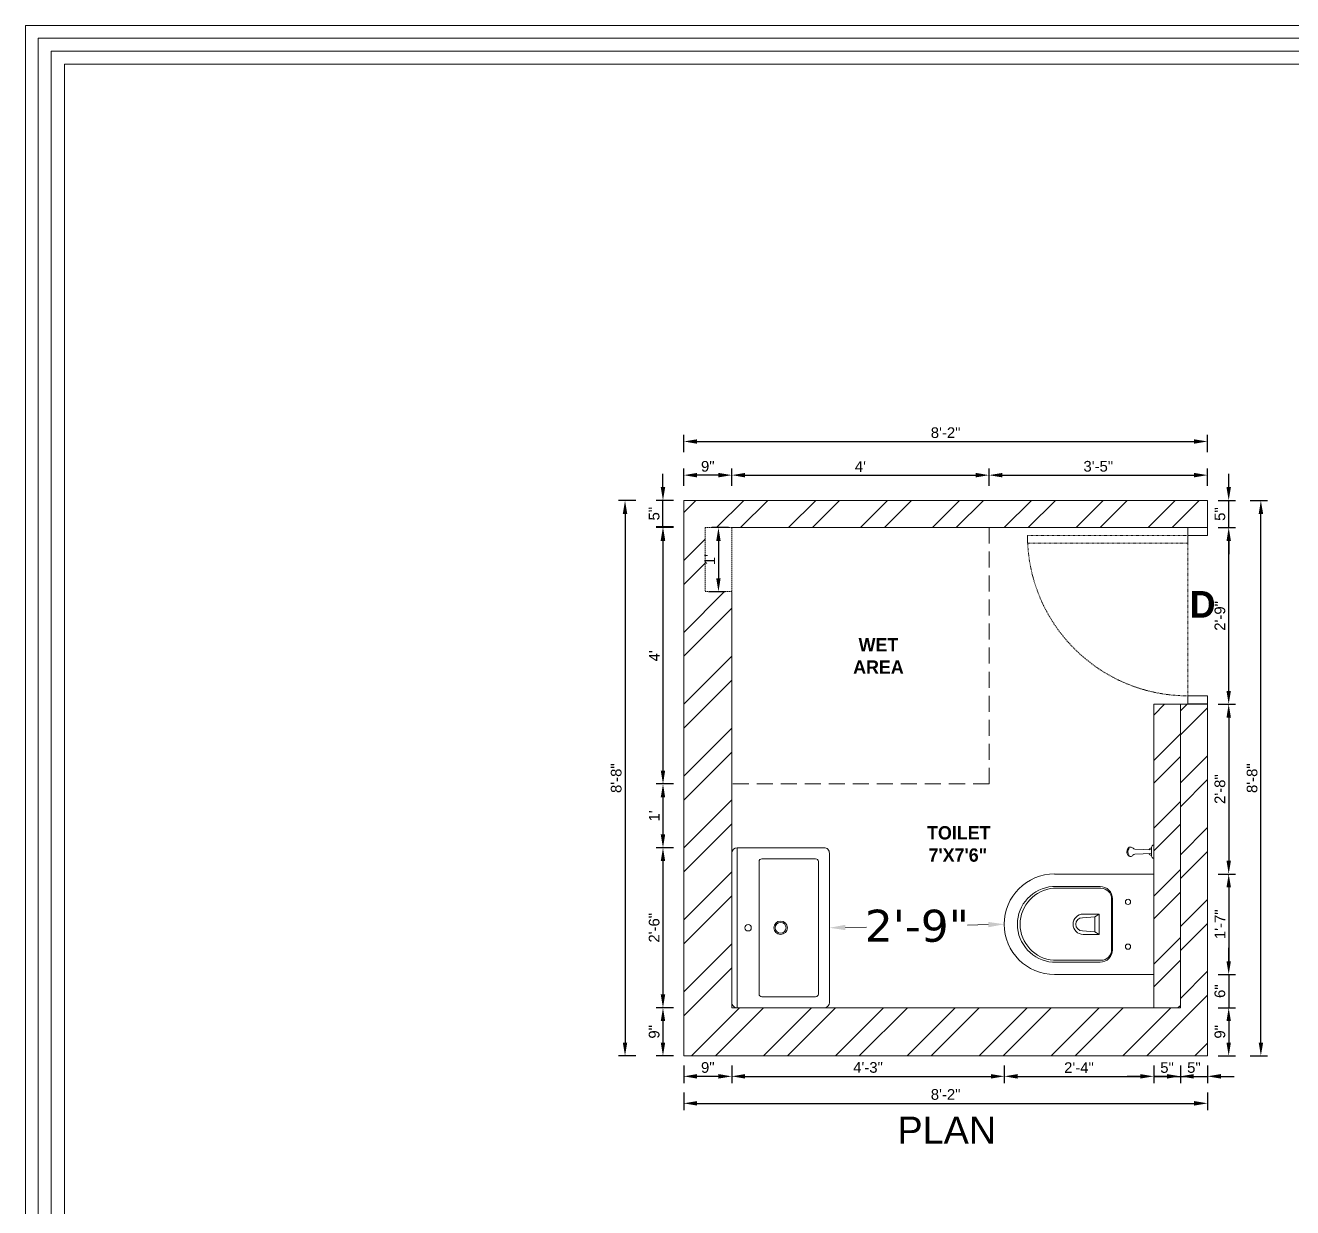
# Model space of a CAD drawing. Header units: inches. Extents: x 213 to 17763, y -4830 to 1802.
# Drawn here: x 5240.8 to 5478.2, y 1192.2 to 1413.7 of the extents above; entities that cross this region are included whole.
import ezdxf

# ---------------------------------------------------------------- set-up
doc = ezdxf.new("R2010")
doc.units = ezdxf.units.IN
doc.header["$MEASUREMENT"] = 0
for name, pattern in [('ACAD_ISO02W100', [15, 12, -3]), ('AUDIT_D_060311083008-3', [0]), ('Center23.23', [1.798, 1, -0.043, 0.712, -0.043]), ('DASHED2', [0.375, 0.25, -0.125]), ('HIDDEN', [0.375, 0.25, -0.125])]:
    doc.linetypes.add(name, pattern=pattern)
for name, color, linetype in [('.', 30, 'Continuous'), ('A-DOOR', 251, 'AUDIT_D_060311083008-3'), ('A-Door-Frame', 1, 'Continuous'), ('A-Door-Swing', 8, 'HIDDEN'), ('PDF2_0', 7, 'Continuous'), ('PDF3_Text', 1, 'Continuous'), ('zas_Inferred_dashed_lines', 7, 'Continuous')]:
    doc.layers.add(name, color=color, linetype=linetype)
doc.layers.add('A- FURNITURE', color=8, linetype='Continuous', lineweight=9)
doc.layers.add('PDF2_MK. KITCHEN ESSENTAILS', color=7, linetype='Continuous', true_color=0x767676)
doc.layers.add('PDF3_0', color=7, linetype='Continuous', true_color=0x929498)
doc.styles.add('Annotative', font='arial.ttf')
doc.styles.add('b.k', font='verdana.ttf')
doc.styles.add('PDF Arial', font='arial.ttf')
doc.styles.get("Standard").update_dxf_attribs({"font": 'arial.ttf'})
doc.dimstyles.new('ISO-25', dxfattribs={"dimtxt": 4.5, "dimasz": 2.5, "dimexe": 1.25, "dimexo": 0.625, "dimtad": 1, "dimdec": 0, "dimlunit": 4, "dimtxsty": 'Standard', "dimcen": 2.5, "dimadec": 0, "dimazin": 0, "dimtfac": 1, "dimtdec": 0, "dimtmove": 0, "dimatfit": 3, "dimfxl": 1, "dimarcsym": 0})
doc.dimstyles.new('STANDARD$0', dxfattribs={"dimscale": 0, "dimtxt": 6, "dimasz": 3, "dimexe": 2, "dimexo": 2, "dimgap": 0, "dimtad": 0, "dimtih": 1, "dimtoh": 1, "dimdec": 1, "dimzin": 0, "dimdsep": 46, "dimlunit": 4, "dimtxsty": 'b.k', "dimcen": 2.5, "dimclrd": 256, "dimclre": 256, "dimclrt": 256, "dimadec": 0, "dimazin": 0, "dimtfac": 1, "dimtdec": 1, "dimtofl": 0, "dimtmove": 2, "dimatfit": 2, "dimfxl": 1, "dimfrac": 2, "dimtolj": 1, "dimtzin": 0, "dimlwd": 9, "dimlwe": 9, "dimarcsym": 0})

# ---------------------------------------------------------------- blocks, each defined once
blk = doc.blocks.new('wb18.')
at = {"color": 0, "lineweight": 5}
for p, q in [((-13.85, 0), (13.85, 0)), ((-14.85, -1), (14.85, -1)), ((-14.85, -17.11), (-14.85, -1)), ((14.85, -1), (14.85, -17.11)), ((-12.795, -15.555), (-12.795, -5.555)), ((-12.295, -5.055), (12.295, -5.055)), ((12.795, -5.555), (12.795, -15.555)), ((12.295, -16.055), (-12.295, -16.055)), ((13.85, -18.11), (-13.85, -18.11))]:
    blk.add_line(p, q, dxfattribs=at)
for centre, radius in [((0, -3.027), 0.586), ((0, -9.055), 1.25), ((0, -9.055), 1)]:
    blk.add_circle(centre, radius, dxfattribs=at)
for centre, radius, start, end in [((13.85, -1), 1, 360, 90), ((-13.85, -1), 1, 90, 180), ((-12.295, -5.555), 0.5, 90, 180), ((12.295, -5.555), 0.5, 360, 90), ((-12.295, -15.555), 0.5, 180, 270), ((12.295, -15.555), 0.5, 270, 0), ((-13.85, -17.11), 1, 180, 270), ((13.85, -17.11), 1, 270, 0)]:
    blk.add_arc(centre, radius, start, end, dxfattribs=at)
blk = doc.blocks.new('wc4')
at = {"color": 0, "lineweight": 5}
for p, q in [((-7.08, 0), (-7.08, -13.97)), ((-7.08, 0), (7.08, 0)), ((7.08, 0), (7.08, -13.97)), ((-1.05, -8.29), (-1.43, -7.67)), ((1.05, -8.29), (1.43, -7.67))]:
    blk.add_line(p, q, dxfattribs=at)
for points in [[(5.33, -7.55, 0.414214), (3.58, -5.8), (-3.59, -5.8, 0.414214), (-5.34, -7.55), (-5.34, -14.24, 0.929975), (5.33, -14.24)], [(5.08, -7.43, 0.414214), (3.58, -5.93), (-3.59, -5.93, 0.414214), (-5.08, -7.43), (-5.08, -14.1, 0.928337), (5.08, -14.1)], [(-1.43, -9.93), (-1.43, -7.67), (1.43, -7.67), (1.43, -9.93, -1)], [(-0.93, -10.05), (-1.05, -8.29), (1.05, -8.29), (0.93, -10.05, -1)]]:
    blk.add_lwpolyline(points, format="xyb", close=True, dxfattribs=at)
for centre in [(-3.15, -3.62), (3.15, -3.62)]:
    blk.add_circle(centre, 0.366, dxfattribs=at)
blk.add_arc((0, -13.97), 7.09, 180, 0, dxfattribs=at)
blk = doc.blocks.new('*U34')
at = {"layer": 'A-Door-Frame', "lineweight": 5}
for p, q in [((0, -100), (0, 0)), ((900, -100), (900, 0))]:
    blk.add_line(p, q, dxfattribs=at)
for points in [[(0, -100), (40, -100), (40, 0), (0, 0)], [(900, -100), (860, -100), (860, 0), (900, 0)]]:
    blk.add_lwpolyline(points, dxfattribs=at)
at = {"layer": 'A-Door-Swing', "linetype": 'DASHED2', "lineweight": 5}
blk.add_line((47.3, 0), (867.3, 0), dxfattribs=at)
blk.add_lwpolyline([(40, 0), (40, 820), (80, 820), (80, 0)], close=True, dxfattribs=at)
blk.add_arc((40, 0), 820, 360, 90, dxfattribs=at)
blk = doc.blocks.new('*D302')
at = {"color": 0, "linetype": 'ACAD_ISO02W100', "lineweight": -2, "transparency": 16777216}
for p, q in [((5364.17, 1333.75), (5364.17, 1337)), ((5462.29, 1333.75), (5462.29, 1337))]:
    blk.add_line(p, q, dxfattribs=at)
at = {"color": 0, "linetype": 'AUDIT_D_060311083008-3', "lineweight": -2, "transparency": 16777216}
blk.add_line((5366.67, 1335.75), (5459.79, 1335.75), dxfattribs=at)
at = {"color": 0, "transparency": 16777216}
for points in [[(5366.67, 1336.16), (5366.67, 1335.33), (5364.17, 1335.75)], [(5459.79, 1336.16), (5459.79, 1335.33), (5462.29, 1335.75)]]:
    blk.add_solid(points, dxfattribs=at)
at = {"layer": 'Defpoints', "color": 0, "transparency": 16777216}
for p in [(5462.29, 1335.75), (5462.29, 1319.61), (5364.17, 1316.82)]:
    blk.add_point(p, dxfattribs=at)
at = {"color": 0, "lineweight": 5, "transparency": 16777216, "insert": (5413.23, 1337.39), "char_height": 2, "attachment_point": 5}
blk.add_mtext('8\'-2"', dxfattribs=at)
blk = doc.blocks.new('*D303')
at = {"color": 0, "linetype": 'ACAD_ISO02W100', "lineweight": -2, "transparency": 16777216}
for p, q in [((5355.17, 1324.69), (5351.92, 1324.69)), ((5355.17, 1220.61), (5351.92, 1220.61))]:
    blk.add_line(p, q, dxfattribs=at)
at = {"color": 0, "linetype": 'AUDIT_D_060311083008-3', "lineweight": -2, "transparency": 16777216}
blk.add_line((5353.17, 1322.19), (5353.17, 1223.11), dxfattribs=at)
at = {"color": 0, "transparency": 16777216}
for points in [[(5352.75, 1322.19), (5353.58, 1322.19), (5353.17, 1324.69)], [(5352.75, 1223.11), (5353.58, 1223.11), (5353.17, 1220.61)]]:
    blk.add_solid(points, dxfattribs=at)
at = {"layer": 'Defpoints', "color": 0, "transparency": 16777216}
for p in [(5364.17, 1324.69), (5353.17, 1220.61), (5364.17, 1220.61)]:
    blk.add_point(p, dxfattribs=at)
at = {"color": 0, "lineweight": 5, "transparency": 16777216, "insert": (5351.52, 1272.65), "char_height": 2, "attachment_point": 5, "rotation": 90}
blk.add_mtext('8\'-8"', dxfattribs=at)
blk = doc.blocks.new('*D304')
at = {"color": 0, "linetype": 'AUDIT_D_060311083008-3', "lineweight": -2, "transparency": 16777216}
for p, q in [((5360.28, 1327.19), (5360.28, 1329.69)), ((5360.28, 1319.75), (5360.28, 1324.69)), ((5360.28, 1317.25), (5360.28, 1314.75))]:
    blk.add_line(p, q, dxfattribs=at)
at = {"color": 0, "linetype": 'ACAD_ISO02W100', "lineweight": -2, "transparency": 16777216}
for p, q in [((5362.28, 1324.69), (5359.03, 1324.69)), ((5362.28, 1319.75), (5359.03, 1319.75))]:
    blk.add_line(p, q, dxfattribs=at)
at = {"color": 0, "transparency": 16777216}
for points in [[(5359.86, 1327.19), (5360.69, 1327.19), (5360.28, 1324.69)], [(5359.86, 1317.25), (5360.69, 1317.25), (5360.28, 1319.75)]]:
    blk.add_solid(points, dxfattribs=at)
at = {"layer": 'Defpoints', "color": 0, "transparency": 16777216}
for p in [(5360.28, 1324.69), (5364.17, 1324.69), (5373.17, 1319.75)]:
    blk.add_point(p, dxfattribs=at)
at = {"color": 0, "lineweight": 5, "transparency": 16777216, "insert": (5358.63, 1322.22), "char_height": 2, "attachment_point": 5, "rotation": 90}
blk.add_mtext('5"', dxfattribs=at)
blk = doc.blocks.new('*D305')
at = {"color": 0, "linetype": 'ACAD_ISO02W100', "lineweight": -2, "transparency": 16777216}
for p, q in [((5364.17, 1327.44), (5364.17, 1330.69)), ((5373.17, 1327.44), (5373.17, 1330.69))]:
    blk.add_line(p, q, dxfattribs=at)
at = {"color": 0, "linetype": 'AUDIT_D_060311083008-3', "lineweight": -2, "transparency": 16777216}
blk.add_line((5370.67, 1329.44), (5366.67, 1329.44), dxfattribs=at)
at = {"color": 0, "transparency": 16777216}
for points in [[(5366.67, 1329.86), (5366.67, 1329.02), (5364.17, 1329.44)], [(5370.67, 1329.86), (5370.67, 1329.02), (5373.17, 1329.44)]]:
    blk.add_solid(points, dxfattribs=at)
at = {"layer": 'Defpoints', "color": 0, "transparency": 16777216}
for p in [(5364.17, 1329.44), (5364.17, 1325.82), (5373.17, 1320.89)]:
    blk.add_point(p, dxfattribs=at)
at = {"color": 0, "lineweight": 5, "transparency": 16777216, "insert": (5368.67, 1331.08), "char_height": 2, "attachment_point": 5}
blk.add_mtext('9"', dxfattribs=at)
blk = doc.blocks.new('*D306')
at = {"color": 0, "linetype": 'ACAD_ISO02W100', "lineweight": -2, "transparency": 16777216}
for p, q in [((5364.17, 1213.71), (5364.17, 1210.46)), ((5462.29, 1213.71), (5462.29, 1210.46))]:
    blk.add_line(p, q, dxfattribs=at)
at = {"color": 0, "linetype": 'AUDIT_D_060311083008-3', "lineweight": -2, "transparency": 16777216}
blk.add_line((5366.67, 1211.71), (5459.79, 1211.71), dxfattribs=at)
at = {"color": 0, "transparency": 16777216}
for points in [[(5366.67, 1212.13), (5366.67, 1211.29), (5364.17, 1211.71)], [(5459.79, 1212.13), (5459.79, 1211.29), (5462.29, 1211.71)]]:
    blk.add_solid(points, dxfattribs=at)
at = {"layer": 'Defpoints', "color": 0, "transparency": 16777216}
for p in [(5364.17, 1220.61), (5462.29, 1220.61), (5462.29, 1211.71)]:
    blk.add_point(p, dxfattribs=at)
at = {"color": 0, "lineweight": 5, "transparency": 16777216, "insert": (5413.23, 1213.36), "char_height": 2, "attachment_point": 5}
blk.add_mtext('8\'-2"', dxfattribs=at)
blk = doc.blocks.new('*D307')
at = {"color": 0, "linetype": 'ACAD_ISO02W100', "lineweight": -2, "transparency": 16777216}
for p, q in [((5364.17, 1218.77), (5364.17, 1215.52)), ((5373.17, 1218.77), (5373.17, 1215.52))]:
    blk.add_line(p, q, dxfattribs=at)
at = {"color": 0, "linetype": 'AUDIT_D_060311083008-3', "lineweight": -2, "transparency": 16777216}
blk.add_line((5370.67, 1216.77), (5366.67, 1216.77), dxfattribs=at)
at = {"color": 0, "transparency": 16777216}
for points in [[(5366.67, 1217.19), (5366.67, 1216.35), (5364.17, 1216.77)], [(5370.67, 1217.19), (5370.67, 1216.35), (5373.17, 1216.77)]]:
    blk.add_solid(points, dxfattribs=at)
at = {"layer": 'Defpoints', "color": 0, "transparency": 16777216}
for p in [(5373.17, 1228.59), (5364.17, 1220.61), (5364.17, 1216.77)]:
    blk.add_point(p, dxfattribs=at)
at = {"color": 0, "lineweight": 5, "transparency": 16777216, "insert": (5368.67, 1218.42), "char_height": 2, "attachment_point": 5}
blk.add_mtext('9"', dxfattribs=at)
blk = doc.blocks.new('*D308')
at = {"color": 0, "linetype": 'ACAD_ISO02W100', "lineweight": -2, "transparency": 16777216}
for p, q in [((5464.26, 1229.61), (5467.51, 1229.61)), ((5464.26, 1220.61), (5467.51, 1220.61))]:
    blk.add_line(p, q, dxfattribs=at)
at = {"color": 0, "linetype": 'AUDIT_D_060311083008-3', "lineweight": -2, "transparency": 16777216}
blk.add_line((5466.26, 1227.11), (5466.26, 1223.11), dxfattribs=at)
at = {"color": 0, "transparency": 16777216}
for points in [[(5465.85, 1227.11), (5466.68, 1227.11), (5466.26, 1229.61)], [(5465.85, 1223.11), (5466.68, 1223.11), (5466.26, 1220.61)]]:
    blk.add_solid(points, dxfattribs=at)
at = {"layer": 'Defpoints', "color": 0, "transparency": 16777216}
for p in [(5453.29, 1229.61), (5462.29, 1220.61), (5466.26, 1220.61)]:
    blk.add_point(p, dxfattribs=at)
at = {"color": 0, "lineweight": 5, "transparency": 16777216, "insert": (5464.62, 1225.11), "char_height": 2, "attachment_point": 5, "rotation": 90}
blk.add_mtext('9"', dxfattribs=at)
blk = doc.blocks.new('*D309')
at = {"color": 0, "linetype": 'ACAD_ISO02W100', "lineweight": -2, "transparency": 16777216}
for p, q in [((5470.29, 1324.69), (5473.54, 1324.69)), ((5470.29, 1220.61), (5473.54, 1220.61))]:
    blk.add_line(p, q, dxfattribs=at)
at = {"color": 0, "linetype": 'AUDIT_D_060311083008-3', "lineweight": -2, "transparency": 16777216}
blk.add_line((5472.29, 1223.11), (5472.29, 1322.19), dxfattribs=at)
at = {"color": 0, "transparency": 16777216}
for points in [[(5471.88, 1322.19), (5472.71, 1322.19), (5472.29, 1324.69)], [(5471.88, 1223.11), (5472.71, 1223.11), (5472.29, 1220.61)]]:
    blk.add_solid(points, dxfattribs=at)
at = {"layer": 'Defpoints', "color": 0, "transparency": 16777216}
for p in [(5462.29, 1324.69), (5472.29, 1324.69), (5462.29, 1220.61)]:
    blk.add_point(p, dxfattribs=at)
at = {"color": 0, "lineweight": 5, "transparency": 16777216, "insert": (5470.65, 1272.65), "char_height": 2, "attachment_point": 5, "rotation": 90}
blk.add_mtext('8\'-8"', dxfattribs=at)
blk = doc.blocks.new('*D311')
at = {"color": 0, "linetype": 'ACAD_ISO02W100', "lineweight": -2, "transparency": 16777216}
for p, q in [((5373.17, 1218.77), (5373.17, 1215.52)), ((5424.21, 1218.77), (5424.21, 1215.52))]:
    blk.add_line(p, q, dxfattribs=at)
at = {"color": 0, "linetype": 'AUDIT_D_060311083008-3', "lineweight": -2, "transparency": 16777216}
blk.add_line((5375.67, 1216.77), (5421.71, 1216.77), dxfattribs=at)
at = {"color": 0, "transparency": 16777216}
for points in [[(5375.67, 1217.19), (5375.67, 1216.35), (5373.17, 1216.77)], [(5421.71, 1217.19), (5421.71, 1216.35), (5424.21, 1216.77)]]:
    blk.add_solid(points, dxfattribs=at)
at = {"layer": 'Defpoints', "color": 0, "transparency": 16777216}
for p in [(5424.21, 1245.27), (5373.17, 1228.59), (5424.21, 1216.77)]:
    blk.add_point(p, dxfattribs=at)
at = {"color": 0, "lineweight": 5, "transparency": 16777216, "insert": (5398.69, 1218.42), "char_height": 2, "attachment_point": 5}
blk.add_mtext('4\'-3"', dxfattribs=at)
blk = doc.blocks.new('*D312')
at = {"color": 0, "linetype": 'ACAD_ISO02W100', "lineweight": -2, "transparency": 16777216}
for p, q in [((5457.21, 1218.77), (5457.21, 1215.52)), ((5462.29, 1218.77), (5462.29, 1215.52))]:
    blk.add_line(p, q, dxfattribs=at)
at = {"color": 0, "linetype": 'AUDIT_D_060311083008-3', "lineweight": -2, "transparency": 16777216}
for p, q in [((5454.71, 1216.77), (5452.21, 1216.77)), ((5457.21, 1216.77), (5462.29, 1216.77)), ((5464.79, 1216.77), (5467.29, 1216.77))]:
    blk.add_line(p, q, dxfattribs=at)
at = {"color": 0, "transparency": 16777216}
for points in [[(5454.71, 1217.19), (5454.71, 1216.35), (5457.21, 1216.77)], [(5464.79, 1217.19), (5464.79, 1216.35), (5462.29, 1216.77)]]:
    blk.add_solid(points, dxfattribs=at)
at = {"layer": 'Defpoints', "color": 0, "transparency": 16777216}
for p in [(5457.21, 1229.61), (5462.29, 1220.61), (5462.29, 1216.77)]:
    blk.add_point(p, dxfattribs=at)
at = {"color": 0, "lineweight": 5, "transparency": 16777216, "insert": (5459.75, 1218.41), "char_height": 2, "attachment_point": 5}
blk.add_mtext('5"', dxfattribs=at)
blk = doc.blocks.new('*D313')
at = {"color": 0, "linetype": 'ACAD_ISO02W100', "lineweight": -2, "transparency": 16777216}
for p, q in [((5372.54, 1319.61), (5369.42, 1319.61)), ((5368.79, 1307.61), (5371.92, 1307.61))]:
    blk.add_line(p, q, dxfattribs=at)
at = {"color": 0, "linetype": 'AUDIT_D_060311083008-3', "lineweight": -2, "transparency": 16777216}
blk.add_line((5370.67, 1317.11), (5370.67, 1310.11), dxfattribs=at)
at = {"color": 0, "transparency": 16777216}
for points in [[(5370.25, 1317.11), (5371.08, 1317.11), (5370.67, 1319.61)], [(5370.25, 1310.11), (5371.08, 1310.11), (5370.67, 1307.61)]]:
    blk.add_solid(points, dxfattribs=at)
at = {"layer": 'Defpoints', "color": 0, "transparency": 16777216}
for p in [(5373.17, 1319.61), (5368.17, 1307.61), (5370.67, 1307.61)]:
    blk.add_point(p, dxfattribs=at)
at = {"color": 0, "lineweight": 5, "transparency": 16777216, "insert": (5369.04, 1313.61), "char_height": 2, "attachment_point": 5, "rotation": 90}
blk.add_mtext("1'", dxfattribs=at)
blk = doc.blocks.new('*D314')
at = {"color": 0, "linetype": 'ACAD_ISO02W100', "lineweight": -2, "transparency": 16777216}
for p, q in [((5362.28, 1319.61), (5359.03, 1319.61)), ((5362.28, 1271.56), (5359.03, 1271.56))]:
    blk.add_line(p, q, dxfattribs=at)
at = {"color": 0, "linetype": 'AUDIT_D_060311083008-3', "lineweight": -2, "transparency": 16777216}
blk.add_line((5360.28, 1317.11), (5360.28, 1274.06), dxfattribs=at)
at = {"color": 0, "transparency": 16777216}
for points in [[(5359.86, 1317.11), (5360.69, 1317.11), (5360.28, 1319.61)], [(5359.86, 1274.06), (5360.69, 1274.06), (5360.28, 1271.56)]]:
    blk.add_solid(points, dxfattribs=at)
at = {"layer": 'Defpoints', "color": 0, "transparency": 16777216}
for p in [(5368.17, 1319.61), (5360.28, 1271.56), (5373.17, 1271.56)]:
    blk.add_point(p, dxfattribs=at)
at = {"color": 0, "lineweight": 5, "transparency": 16777216, "insert": (5358.65, 1295.58), "char_height": 2, "attachment_point": 5, "rotation": 90}
blk.add_mtext("4'", dxfattribs=at)
blk = doc.blocks.new('*D315')
at = {"color": 0, "linetype": 'ACAD_ISO02W100', "lineweight": -2, "transparency": 16777216}
for p, q in [((5362.28, 1229.61), (5359.03, 1229.61)), ((5362.28, 1220.61), (5359.03, 1220.61))]:
    blk.add_line(p, q, dxfattribs=at)
at = {"color": 0, "linetype": 'AUDIT_D_060311083008-3', "lineweight": -2, "transparency": 16777216}
blk.add_line((5360.28, 1227.11), (5360.28, 1223.11), dxfattribs=at)
at = {"color": 0, "transparency": 16777216}
for points in [[(5359.86, 1227.11), (5360.69, 1227.11), (5360.28, 1229.61)], [(5359.86, 1223.11), (5360.69, 1223.11), (5360.28, 1220.61)]]:
    blk.add_solid(points, dxfattribs=at)
at = {"layer": 'Defpoints', "color": 0, "transparency": 16777216}
for p in [(5373.17, 1229.61), (5360.28, 1220.61), (5364.17, 1220.61)]:
    blk.add_point(p, dxfattribs=at)
at = {"color": 0, "lineweight": 5, "transparency": 16777216, "insert": (5358.63, 1225.11), "char_height": 2, "attachment_point": 5, "rotation": 90}
blk.add_mtext('9"', dxfattribs=at)
blk = doc.blocks.new('*D316')
at = {"color": 0, "linetype": 'ACAD_ISO02W100', "lineweight": -2, "transparency": 16777216}
for p, q in [((5373.17, 1327.44), (5373.17, 1330.69)), ((5421.36, 1327.44), (5421.36, 1330.69))]:
    blk.add_line(p, q, dxfattribs=at)
at = {"color": 0, "linetype": 'AUDIT_D_060311083008-3', "lineweight": -2, "transparency": 16777216}
blk.add_line((5375.67, 1329.44), (5418.86, 1329.44), dxfattribs=at)
at = {"color": 0, "transparency": 16777216}
for points in [[(5375.67, 1329.86), (5375.67, 1329.02), (5373.17, 1329.44)], [(5418.86, 1329.86), (5418.86, 1329.02), (5421.36, 1329.44)]]:
    blk.add_solid(points, dxfattribs=at)
at = {"layer": 'Defpoints', "color": 0, "transparency": 16777216}
for p in [(5421.36, 1329.44), (5373.17, 1320.89), (5421.36, 1319.61)]:
    blk.add_point(p, dxfattribs=at)
at = {"color": 0, "lineweight": 5, "transparency": 16777216, "insert": (5397.26, 1331.06), "char_height": 2, "attachment_point": 5}
blk.add_mtext("4'", dxfattribs=at)
blk = doc.blocks.new('*D317')
at = {"color": 0, "linetype": 'ACAD_ISO02W100', "lineweight": -2, "transparency": 16777216}
for p, q in [((5421.36, 1327.44), (5421.36, 1330.69)), ((5462.29, 1327.44), (5462.29, 1330.69))]:
    blk.add_line(p, q, dxfattribs=at)
at = {"color": 0, "linetype": 'AUDIT_D_060311083008-3', "lineweight": -2, "transparency": 16777216}
blk.add_line((5423.86, 1329.44), (5459.79, 1329.44), dxfattribs=at)
at = {"color": 0, "transparency": 16777216}
for points in [[(5423.86, 1329.86), (5423.86, 1329.02), (5421.36, 1329.44)], [(5459.79, 1329.86), (5459.79, 1329.02), (5462.29, 1329.44)]]:
    blk.add_solid(points, dxfattribs=at)
at = {"layer": 'Defpoints', "color": 0, "transparency": 16777216}
for p in [(5462.29, 1329.44), (5462.29, 1324.69), (5421.36, 1319.61)]:
    blk.add_point(p, dxfattribs=at)
at = {"color": 0, "lineweight": 5, "transparency": 16777216, "insert": (5441.83, 1331.09), "char_height": 2, "attachment_point": 5}
blk.add_mtext('3\'-5"', dxfattribs=at)
blk = doc.blocks.new('*D318')
at = {"color": 0, "linetype": 'ACAD_ISO02W100', "lineweight": -2, "transparency": 16777216}
for p, q in [((5464.26, 1319.61), (5467.51, 1319.61)), ((5464.26, 1286.51), (5467.51, 1286.51))]:
    blk.add_line(p, q, dxfattribs=at)
at = {"color": 0, "linetype": 'AUDIT_D_060311083008-3', "lineweight": -2, "transparency": 16777216}
blk.add_line((5466.26, 1289.01), (5466.26, 1317.11), dxfattribs=at)
at = {"color": 0, "transparency": 16777216}
for points in [[(5465.85, 1317.11), (5466.68, 1317.11), (5466.26, 1319.61)], [(5465.85, 1289.01), (5466.68, 1289.01), (5466.26, 1286.51)]]:
    blk.add_solid(points, dxfattribs=at)
at = {"layer": 'Defpoints', "color": 0, "transparency": 16777216}
for p in [(5462.29, 1319.61), (5466.26, 1319.61), (5462.29, 1286.51)]:
    blk.add_point(p, dxfattribs=at)
at = {"color": 0, "lineweight": 5, "transparency": 16777216, "insert": (5464.62, 1303.06), "char_height": 2, "attachment_point": 5, "rotation": 90}
blk.add_mtext('2\'-9"', dxfattribs=at)
blk = doc.blocks.new('*D310')
at = {"color": 0, "linetype": 'AUDIT_D_060311083008-3', "lineweight": -2, "transparency": 16777216}
for p, q in [((5466.26, 1327.19), (5466.26, 1329.69)), ((5466.26, 1319.61), (5466.26, 1324.69)), ((5466.26, 1317.11), (5466.26, 1314.61))]:
    blk.add_line(p, q, dxfattribs=at)
at = {"color": 0, "linetype": 'ACAD_ISO02W100', "lineweight": -2, "transparency": 16777216}
for p, q in [((5464.26, 1324.69), (5467.51, 1324.69)), ((5464.26, 1319.61), (5467.51, 1319.61))]:
    blk.add_line(p, q, dxfattribs=at)
at = {"color": 0, "transparency": 16777216}
for points in [[(5465.85, 1327.19), (5466.68, 1327.19), (5466.26, 1324.69)], [(5465.85, 1317.11), (5466.68, 1317.11), (5466.26, 1319.61)]]:
    blk.add_solid(points, dxfattribs=at)
at = {"layer": 'Defpoints', "color": 0, "transparency": 16777216}
for p in [(5462.29, 1324.69), (5466.26, 1324.69), (5462.29, 1319.61)]:
    blk.add_point(p, dxfattribs=at)
at = {"color": 0, "lineweight": 5, "transparency": 16777216, "insert": (5464.62, 1322.15), "char_height": 2, "attachment_point": 5, "rotation": 90}
blk.add_mtext('5"', dxfattribs=at)
blk = doc.blocks.new('*D319')
at = {"color": 0, "linetype": 'ACAD_ISO02W100', "lineweight": -2, "transparency": 16777216}
for p, q in [((5362.28, 1271.56), (5359.03, 1271.56)), ((5362.28, 1259.61), (5359.03, 1259.61))]:
    blk.add_line(p, q, dxfattribs=at)
at = {"color": 0, "linetype": 'AUDIT_D_060311083008-3', "lineweight": -2, "transparency": 16777216}
blk.add_line((5360.28, 1269.06), (5360.28, 1262.11), dxfattribs=at)
at = {"color": 0, "transparency": 16777216}
for points in [[(5359.86, 1269.06), (5360.69, 1269.06), (5360.28, 1271.56)], [(5359.86, 1262.11), (5360.69, 1262.11), (5360.28, 1259.61)]]:
    blk.add_solid(points, dxfattribs=at)
at = {"layer": 'Defpoints', "color": 0, "transparency": 16777216}
for p in [(5373.17, 1271.56), (5360.28, 1259.61), (5374.18, 1259.61)]:
    blk.add_point(p, dxfattribs=at)
at = {"color": 0, "lineweight": 5, "transparency": 16777216, "insert": (5358.65, 1265.58), "char_height": 2, "attachment_point": 5, "rotation": 90}
blk.add_mtext("1'", dxfattribs=at)
blk = doc.blocks.new('*D320')
at = {"color": 0, "linetype": 'ACAD_ISO02W100', "lineweight": -2, "transparency": 16777216}
for p, q in [((5362.28, 1259.61), (5359.03, 1259.61)), ((5362.28, 1229.61), (5359.03, 1229.61))]:
    blk.add_line(p, q, dxfattribs=at)
at = {"color": 0, "linetype": 'AUDIT_D_060311083008-3', "lineweight": -2, "transparency": 16777216}
blk.add_line((5360.28, 1257.11), (5360.28, 1232.11), dxfattribs=at)
at = {"color": 0, "transparency": 16777216}
for points in [[(5359.86, 1257.11), (5360.69, 1257.11), (5360.28, 1259.61)], [(5359.86, 1232.11), (5360.69, 1232.11), (5360.28, 1229.61)]]:
    blk.add_solid(points, dxfattribs=at)
at = {"layer": 'Defpoints', "color": 0, "transparency": 16777216}
for p in [(5374.18, 1259.61), (5360.28, 1229.61), (5374.18, 1229.61)]:
    blk.add_point(p, dxfattribs=at)
at = {"color": 0, "lineweight": 5, "transparency": 16777216, "insert": (5358.63, 1244.61), "char_height": 2, "attachment_point": 5, "rotation": 90}
blk.add_mtext('2\'-6"', dxfattribs=at)
blk = doc.blocks.new('*D321')
at = {"color": 0, "linetype": 'ACAD_ISO02W100', "lineweight": -2, "transparency": 16777216}
for p, q in [((5464.26, 1286.51), (5467.51, 1286.51)), ((5464.26, 1254.69), (5467.51, 1254.69))]:
    blk.add_line(p, q, dxfattribs=at)
at = {"color": 0, "linetype": 'AUDIT_D_060311083008-3', "lineweight": -2, "transparency": 16777216}
blk.add_line((5466.26, 1284.01), (5466.26, 1257.19), dxfattribs=at)
at = {"color": 0, "transparency": 16777216}
for points in [[(5465.85, 1284.01), (5466.68, 1284.01), (5466.26, 1286.51)], [(5465.85, 1257.19), (5466.68, 1257.19), (5466.26, 1254.69)]]:
    blk.add_solid(points, dxfattribs=at)
at = {"layer": 'Defpoints', "color": 0, "transparency": 16777216}
for p in [(5462.29, 1286.51), (5452.21, 1254.69), (5466.26, 1254.69)]:
    blk.add_point(p, dxfattribs=at)
at = {"color": 0, "lineweight": 5, "transparency": 16777216, "insert": (5464.62, 1270.6), "char_height": 2, "attachment_point": 5, "rotation": 90}
blk.add_mtext('2\'-8"', dxfattribs=at)
blk = doc.blocks.new('*D322')
at = {"color": 0, "linetype": 'ACAD_ISO02W100', "lineweight": -2, "transparency": 16777216}
for p, q in [((5464.26, 1254.69), (5467.51, 1254.69)), ((5464.26, 1235.85), (5467.51, 1235.85))]:
    blk.add_line(p, q, dxfattribs=at)
at = {"color": 0, "linetype": 'AUDIT_D_060311083008-3', "lineweight": -2, "transparency": 16777216}
blk.add_line((5466.26, 1252.19), (5466.26, 1238.35), dxfattribs=at)
at = {"color": 0, "transparency": 16777216}
for points in [[(5465.85, 1252.19), (5466.68, 1252.19), (5466.26, 1254.69)], [(5465.85, 1238.35), (5466.68, 1238.35), (5466.26, 1235.85)]]:
    blk.add_solid(points, dxfattribs=at)
at = {"layer": 'Defpoints', "color": 0, "transparency": 16777216}
for p in [(5452.21, 1254.69), (5452.21, 1235.85), (5466.26, 1235.85)]:
    blk.add_point(p, dxfattribs=at)
at = {"color": 0, "lineweight": 5, "transparency": 16777216, "insert": (5464.63, 1245.27), "char_height": 2, "attachment_point": 5, "rotation": 90}
blk.add_mtext('1\'-7"', dxfattribs=at)
blk = doc.blocks.new('*D323')
at = {"color": 0, "linetype": 'AUDIT_D_060311083008-3', "lineweight": -2, "transparency": 16777216}
for p, q in [((5466.26, 1238.35), (5466.26, 1240.85)), ((5466.26, 1235.85), (5466.26, 1229.61)), ((5466.26, 1227.11), (5466.26, 1224.61))]:
    blk.add_line(p, q, dxfattribs=at)
at = {"color": 0, "linetype": 'ACAD_ISO02W100', "lineweight": -2, "transparency": 16777216}
for p, q in [((5464.26, 1235.85), (5467.51, 1235.85)), ((5464.26, 1229.61), (5467.51, 1229.61))]:
    blk.add_line(p, q, dxfattribs=at)
at = {"color": 0, "transparency": 16777216}
for points in [[(5465.85, 1238.35), (5466.68, 1238.35), (5466.26, 1235.85)], [(5465.85, 1227.11), (5466.68, 1227.11), (5466.26, 1229.61)]]:
    blk.add_solid(points, dxfattribs=at)
at = {"layer": 'Defpoints', "color": 0, "transparency": 16777216}
for p in [(5452.21, 1235.85), (5452.21, 1229.61), (5466.26, 1229.61)]:
    blk.add_point(p, dxfattribs=at)
at = {"color": 0, "lineweight": 5, "transparency": 16777216, "insert": (5464.62, 1232.73), "char_height": 2, "attachment_point": 5, "rotation": 90}
blk.add_mtext('6"', dxfattribs=at)
blk = doc.blocks.new('*D324')
at = {"color": 0, "linetype": 'ACAD_ISO02W100', "lineweight": -2, "transparency": 16777216}
for p, q in [((5424.21, 1218.77), (5424.21, 1215.52)), ((5452.21, 1218.77), (5452.21, 1215.52))]:
    blk.add_line(p, q, dxfattribs=at)
at = {"color": 0, "linetype": 'AUDIT_D_060311083008-3', "lineweight": -2, "transparency": 16777216}
blk.add_line((5426.71, 1216.77), (5449.71, 1216.77), dxfattribs=at)
at = {"color": 0, "transparency": 16777216}
for points in [[(5426.71, 1217.19), (5426.71, 1216.35), (5424.21, 1216.77)], [(5449.71, 1217.19), (5449.71, 1216.35), (5452.21, 1216.77)]]:
    blk.add_solid(points, dxfattribs=at)
at = {"layer": 'Defpoints', "color": 0, "transparency": 16777216}
for p in [(5424.21, 1245.27), (5452.21, 1229.61), (5452.21, 1216.77)]:
    blk.add_point(p, dxfattribs=at)
at = {"color": 0, "lineweight": 5, "transparency": 16777216, "insert": (5438.21, 1218.4), "char_height": 2, "attachment_point": 5}
blk.add_mtext('2\'-4"', dxfattribs=at)
blk = doc.blocks.new('*D325')
at = {"color": 0, "linetype": 'ACAD_ISO02W100', "lineweight": -2, "transparency": 16777216}
for p, q in [((5452.21, 1218.77), (5452.21, 1215.52)), ((5457.21, 1218.77), (5457.21, 1215.52))]:
    blk.add_line(p, q, dxfattribs=at)
at = {"color": 0, "linetype": 'AUDIT_D_060311083008-3', "lineweight": -2, "transparency": 16777216}
for p, q in [((5449.71, 1216.77), (5447.21, 1216.77)), ((5452.21, 1216.77), (5457.21, 1216.77)), ((5459.71, 1216.77), (5462.21, 1216.77))]:
    blk.add_line(p, q, dxfattribs=at)
at = {"color": 0, "transparency": 16777216}
for points in [[(5449.71, 1217.19), (5449.71, 1216.35), (5452.21, 1216.77)], [(5459.71, 1217.19), (5459.71, 1216.35), (5457.21, 1216.77)]]:
    blk.add_solid(points, dxfattribs=at)
at = {"layer": 'Defpoints', "color": 0, "transparency": 16777216}
for p in [(5452.21, 1229.61), (5457.21, 1229.61), (5457.21, 1216.77)]:
    blk.add_point(p, dxfattribs=at)
at = {"color": 0, "lineweight": 5, "transparency": 16777216, "insert": (5454.71, 1218.41), "char_height": 2, "attachment_point": 5}
blk.add_mtext('5"', dxfattribs=at)
blk = doc.blocks.new('*D387')
at = {"lineweight": 9, "transparency": 16777216}
for p, q in [((5394.46, 1244.67), (5398.38, 1244.75)), ((5421.21, 1245.21), (5417.3, 1245.13))]:
    blk.add_line(p, q, dxfattribs=at)
at = {"transparency": 16777216}
for points in [[(5394.45, 1245.17), (5394.47, 1244.17), (5391.46, 1244.61)], [(5421.2, 1245.71), (5421.22, 1244.71), (5424.21, 1245.27)]]:
    blk.add_solid(points, dxfattribs=at)
at = {"layer": 'Defpoints', "color": 0, "transparency": 16777216}
for p in [(5391.46, 1244.61), (5391.46, 1244.61), (5424.21, 1245.27)]:
    blk.add_point(p, dxfattribs=at)
at = {"lineweight": 5, "transparency": 16777216, "insert": (5407.84, 1244.94), "char_height": 6, "attachment_point": 5, "style": 'b.k'}
blk.add_mtext('\\A1;2\'-9"', dxfattribs=at)

msp = doc.modelspace()

# ---------------------------------------------------------------- hatches: boundary and pattern name
at = {"layer": '.', "lineweight": 5, "true_color": 0xed1f24}
h = msp.add_hatch(dxfattribs=at)
h.set_pattern_fill('ANSI32', color=240)
h.set_pattern_definition([(45, (368.94, 1019.38), (-6.735192, 6.735192), []), (45, (373.43, 1019.38), (-6.735192, 6.735192), [])])
h.paths.add_polyline_path([(5373.17, 1289.58), (5373.17, 1307.61), (5368.17, 1307.61), (5368.17, 1319.61), (5373.17, 1319.61), (5462.29, 1319.61), (5462.29, 1324.69), (5364.17, 1324.69), (5364.17, 1220.61), (5462.29, 1220.61), (5462.29, 1286.51), (5457.21, 1286.51), (5457.21, 1229.61), (5373.17, 1229.61)])
at = {"layer": '.', "lineweight": 5}
h = msp.add_hatch(dxfattribs=at)
h.set_pattern_fill('ANSI32', color=1, scale=24)
h.set_pattern_definition([(45, (2146.647, 986.933), (-6.36396, 6.36396), []), (45, (2150.8895, 986.933), (-6.36396, 6.36396), [])])
h.paths.add_polyline_path([(5457.21, 1286.51), (5452.21, 1286.51), (5452.21, 1229.61), (5457.21, 1229.61)])

# ---------------------------------------------------------------- linework, layer by layer
at = {"lineweight": 5}
for p, q in [((5364.17, 1220.61), (5364.17, 1324.69)), ((5364.17, 1324.69), (5462.29, 1324.69)), ((5462.29, 1319.61), (5462.29, 1324.69)), ((5373.17, 1319.61), (5462.29, 1319.61)), ((5373.17, 1289.58), (5373.17, 1307.61)), ((5373.17, 1229.61), (5373.17, 1289.58)), ((5462.29, 1286.51), (5452.21, 1286.51)), ((5452.21, 1229.61), (5452.21, 1286.51)), ((5457.21, 1229.61), (5457.21, 1286.51)), ((5462.29, 1220.61), (5462.29, 1286.51)), ((5364.17, 1220.61), (5462.29, 1220.61))]:
    msp.add_line(p, q, dxfattribs=at)
at = {"linetype": 'DASHED2', "lineweight": 5}
for p, q in [((5368.17, 1319.61), (5368.17, 1307.61)), ((5373.17, 1319.61), (5368.17, 1319.61)), ((5373.17, 1319.61), (5373.17, 1307.61)), ((5373.17, 1307.61), (5368.17, 1307.61))]:
    msp.add_line(p, q, dxfattribs=at)
at = {"color": 4, "linetype": 'DASHED2', "lineweight": 5, "ltscale": 12}
for p, q in [((5421.36, 1319.61), (5421.36, 1271.56)), ((5421.36, 1271.56), (5373.17, 1271.56))]:
    msp.add_line(p, q, dxfattribs=at)
at = {"layer": 'PDF2_0', "lineweight": 5}
msp.add_lwpolyline([(5899.76, 842.69), (5240.82, 842.69), (5240.82, 1413.74), (6046.18, 1413.74), (6046.18, 989.11, -0.414214)], format="xyb", close=True, dxfattribs=at)
for points in [[(5899.76, 845.12), (5243.24, 845.12), (5243.24, 1411.32), (6043.76, 1411.32), (6043.76, 989.11, -0.414214), (5899.76, 845.12)], [(5899.76, 847.56), (5245.69, 847.56), (5245.69, 1408.88), (6041.32, 1408.88), (6041.32, 989.11, -0.414214), (5899.76, 847.56)]]:
    msp.add_lwpolyline(points, format="xyb", dxfattribs=at)
msp.add_lwpolyline([(5248.13, 1406.44), (5904.4, 1406.44), (5904.4, 865.37), (5248.13, 865.37)], close=True, dxfattribs=at)
at = {"layer": 'PDF2_MK. KITCHEN ESSENTAILS', "lineweight": 5}
msp.add_lwpolyline([(5248.13, 865.37), (5904.4, 865.37), (5904.4, 1406.44), (5248.13, 1406.44)], close=True, dxfattribs=at)
at = {"layer": 'PDF3_0', "color": 251, "lineweight": 5, "true_color": 0x535353}
for points in [[(5448.67, 1259.33, -0.144297), (5448.34, 1259.51, 0.095032), (5448.13, 1259.68, 0.130986), (5447.88, 1259.75, 0.130986), (5447.61, 1259.69, 0.106533), (5447.38, 1259.49, 0.083894), (5447.25, 1259.21, 0.072753), (5447.2, 1258.87, 0.072753), (5447.24, 1258.51, 0.083894), (5447.38, 1258.24, 0.106533), (5447.63, 1258.04, 0.130986), (5447.88, 1257.97, 0.130986), (5448.13, 1258.03, 0.095032), (5448.33, 1258.22, -0.144297), (5448.68, 1258.38), (5451.79, 1258.55)], [(5451.79, 1259.73), (5451.79, 1258.03, 0.257222), (5452.21, 1257.6), (5452.21, 1260.15)]]:
    msp.add_lwpolyline(points, format="xyb", dxfattribs=at)
msp.add_lwpolyline([(5451.79, 1259.19), (5448.68, 1259.36)], dxfattribs=at)
for centre, radius, start, end in [((5448.56, 1258.87), 1.19, 144.4757, 215.5243), ((5451.76, 1259.07), 0.453, 88.2367, 161.4606), ((5451.76, 1258.65), 0.453, 198.5394, 271.7633), ((5452.37, 1259.54), 0.619, 106.1499, 163.8501)]:
    msp.add_arc(centre, radius, start, end, dxfattribs=at)
at = {"layer": 'zas_Inferred_dashed_lines', "color": 0, "linetype": 'Center23.23', "lineweight": 5, "ltscale": 117.984186}
msp.add_line((5457.21, 1229.61), (5373.17, 1229.61), dxfattribs=at)

# ---------------------------------------------------------------- block references
at = {"layer": 'A- FURNITURE', "lineweight": 5}
for name, p, xscale, yscale, zscale, rotation in [('wb18.', (5373.17, 1244.61), 1.010101010101045, 1.010101010101045, 1.010101010101045, 90.00153061048195), ('wc4', (5452.21, 1245.27), -1.329534662868032, 1.329534662868033, 1.329534662868033, 270.0015306104823)]:
    msp.add_blockref(name, p, dxfattribs=dict(at, xscale=xscale, yscale=yscale, zscale=zscale, rotation=rotation))
at = {"layer": 'A-DOOR', "lineweight": 5, "xscale": -0.03666666666666651, "yscale": 0.03666666666666651, "zscale": 0.03666666666666651, "rotation": 90}
msp.add_blockref('*U34', (5458.63, 1319.61), dxfattribs=at)

# ---------------------------------------------------------------- texts
at = {"lineweight": 5, "attachment_point": 1, "style": 'Annotative'}
for s, insert, char_height, width in [('\\pxqc;{\\fAIGDT|b1|i0|c2|p2;\\C6;D}', (5455.71, 1307.73), 5, 11.3393), ('\\pxi-3,l4,qc,t4;{\\fAIGDT|b0|i0|c2|p2;\\C6; \\fAIGDT|b1|i0|c2|p2;WET\\P AREA}', (5385.95, 1298.89), 2.5, 25.9623), ('\\pxqc;{\\fAIGDT|b1|i0|c2|p2;\\C6;TOILET\\P\\pq*;7\'X7\'6"}', (5410.02, 1263.66), 2.5, 11.3393)]:
    msp.add_mtext(s, dxfattribs=dict(at, insert=insert, char_height=char_height, width=width))
at = {"layer": 'PDF3_Text', "lineweight": 5, "insert": (5404.2, 1204.15), "char_height": 5.069, "attachment_point": 7, "style": 'PDF Arial'}
msp.add_mtext_dynamic_manual_height_columns('PLAN ', width=114.7518, gutter_width=49.21, heights=[0], dxfattribs=at)

# ---------------------------------------------------------------- dimensions: what is measured, and where the dimension line sits
at = {"lineweight": 5}
for base, p1, p2, picture, middle in [((5462.29, 1335.75), (5364.17, 1316.82), (5462.29, 1319.61), '*D302', (5413.23, 1337.39)), ((5364.17, 1329.44), (5373.17, 1320.89), (5364.17, 1325.82), '*D305', (5368.67, 1331.08)), ((5421.36, 1329.44), (5373.17, 1320.89), (5421.36, 1319.61), '*D316', (5397.26, 1331.06)), ((5462.29, 1329.44), (5421.36, 1319.61), (5462.29, 1324.69), '*D317', (5441.83, 1331.09)), ((5424.21, 1216.77), (5373.17, 1228.59), (5424.21, 1245.27), '*D311', (5398.69, 1218.42)), ((5452.21, 1216.77), (5424.21, 1245.27), (5452.21, 1229.61), '*D324', (5438.21, 1218.4)), ((5364.17, 1216.77), (5373.17, 1228.59), (5364.17, 1220.61), '*D307', (5368.67, 1218.42)), ((5457.21, 1216.77), (5452.21, 1229.61), (5457.21, 1229.61), '*D325', (5454.71, 1218.41)), ((5462.29, 1216.77), (5457.21, 1229.61), (5462.29, 1220.61), '*D312', (5459.75, 1218.41)), ((5462.29, 1211.71), (5364.17, 1220.61), (5462.29, 1220.61), '*D306', (5413.23, 1213.36))]:
    dim = msp.add_linear_dim(base=base, p1=p1, p2=p2, dimstyle='ISO-25', override={"dimtxt": 2, "dimtmove": 1, "dimfxl": 2, "dimfxlon": 1, "dimarcsym": 2}, dxfattribs=at)
    dim.commit()
    dim.dimension.update_dxf_attribs({"geometry": picture, "text_midpoint": middle})
for base, p1, p2, picture, middle in [((5360.28, 1324.69), (5373.17, 1319.75), (5364.17, 1324.69), '*D304', (5358.63, 1322.22)), ((5466.26, 1324.69), (5462.29, 1319.61), (5462.29, 1324.69), '*D310', (5464.62, 1322.15)), ((5353.17, 1220.61), (5364.17, 1324.69), (5364.17, 1220.61), '*D303', (5351.52, 1272.65)), ((5472.29, 1324.69), (5462.29, 1220.61), (5462.29, 1324.69), '*D309', (5470.65, 1272.65)), ((5360.28, 1271.56), (5368.17, 1319.61), (5373.17, 1271.56), '*D314', (5358.65, 1295.58)), ((5370.67, 1307.61), (5373.17, 1319.61), (5368.17, 1307.61), '*D313', (5369.04, 1313.61)), ((5466.26, 1319.61), (5462.29, 1286.51), (5462.29, 1319.61), '*D318', (5464.62, 1303.06)), ((5466.26, 1254.69), (5462.29, 1286.51), (5452.21, 1254.69), '*D321', (5464.62, 1270.6)), ((5360.28, 1259.61), (5373.17, 1271.56), (5374.18, 1259.61), '*D319', (5358.65, 1265.58)), ((5360.28, 1229.61), (5374.18, 1259.61), (5374.18, 1229.61), '*D320', (5358.63, 1244.61)), ((5466.26, 1235.85), (5452.21, 1254.69), (5452.21, 1235.85), '*D322', (5464.63, 1245.27)), ((5466.26, 1229.61), (5452.21, 1235.85), (5452.21, 1229.61), '*D323', (5464.62, 1232.73)), ((5360.28, 1220.61), (5373.17, 1229.61), (5364.17, 1220.61), '*D315', (5358.63, 1225.11)), ((5466.26, 1220.61), (5453.29, 1229.61), (5462.29, 1220.61), '*D308', (5464.62, 1225.11))]:
    dim = msp.add_linear_dim(base=base, p1=p1, p2=p2, angle=90, dimstyle='ISO-25', override={"dimtxt": 2, "dimtmove": 1, "dimfxl": 2, "dimfxlon": 1, "dimarcsym": 2}, dxfattribs=at)
    dim.commit()
    dim.dimension.update_dxf_attribs({"geometry": picture, "text_midpoint": middle})
dim = msp.add_aligned_dim(p1=(5424.21, 1245.27), p2=(5391.46, 1244.61), distance=0, dimstyle='STANDARD$0', override={"dimscale": 1, "dimfxl": 2, "dimarcsym": 1}, dxfattribs=at)
dim.commit()
dim.dimension.update_dxf_attribs({"geometry": '*D387', "text_midpoint": (5407.84, 1244.94)})

doc.saveas('drawing.dxf')
